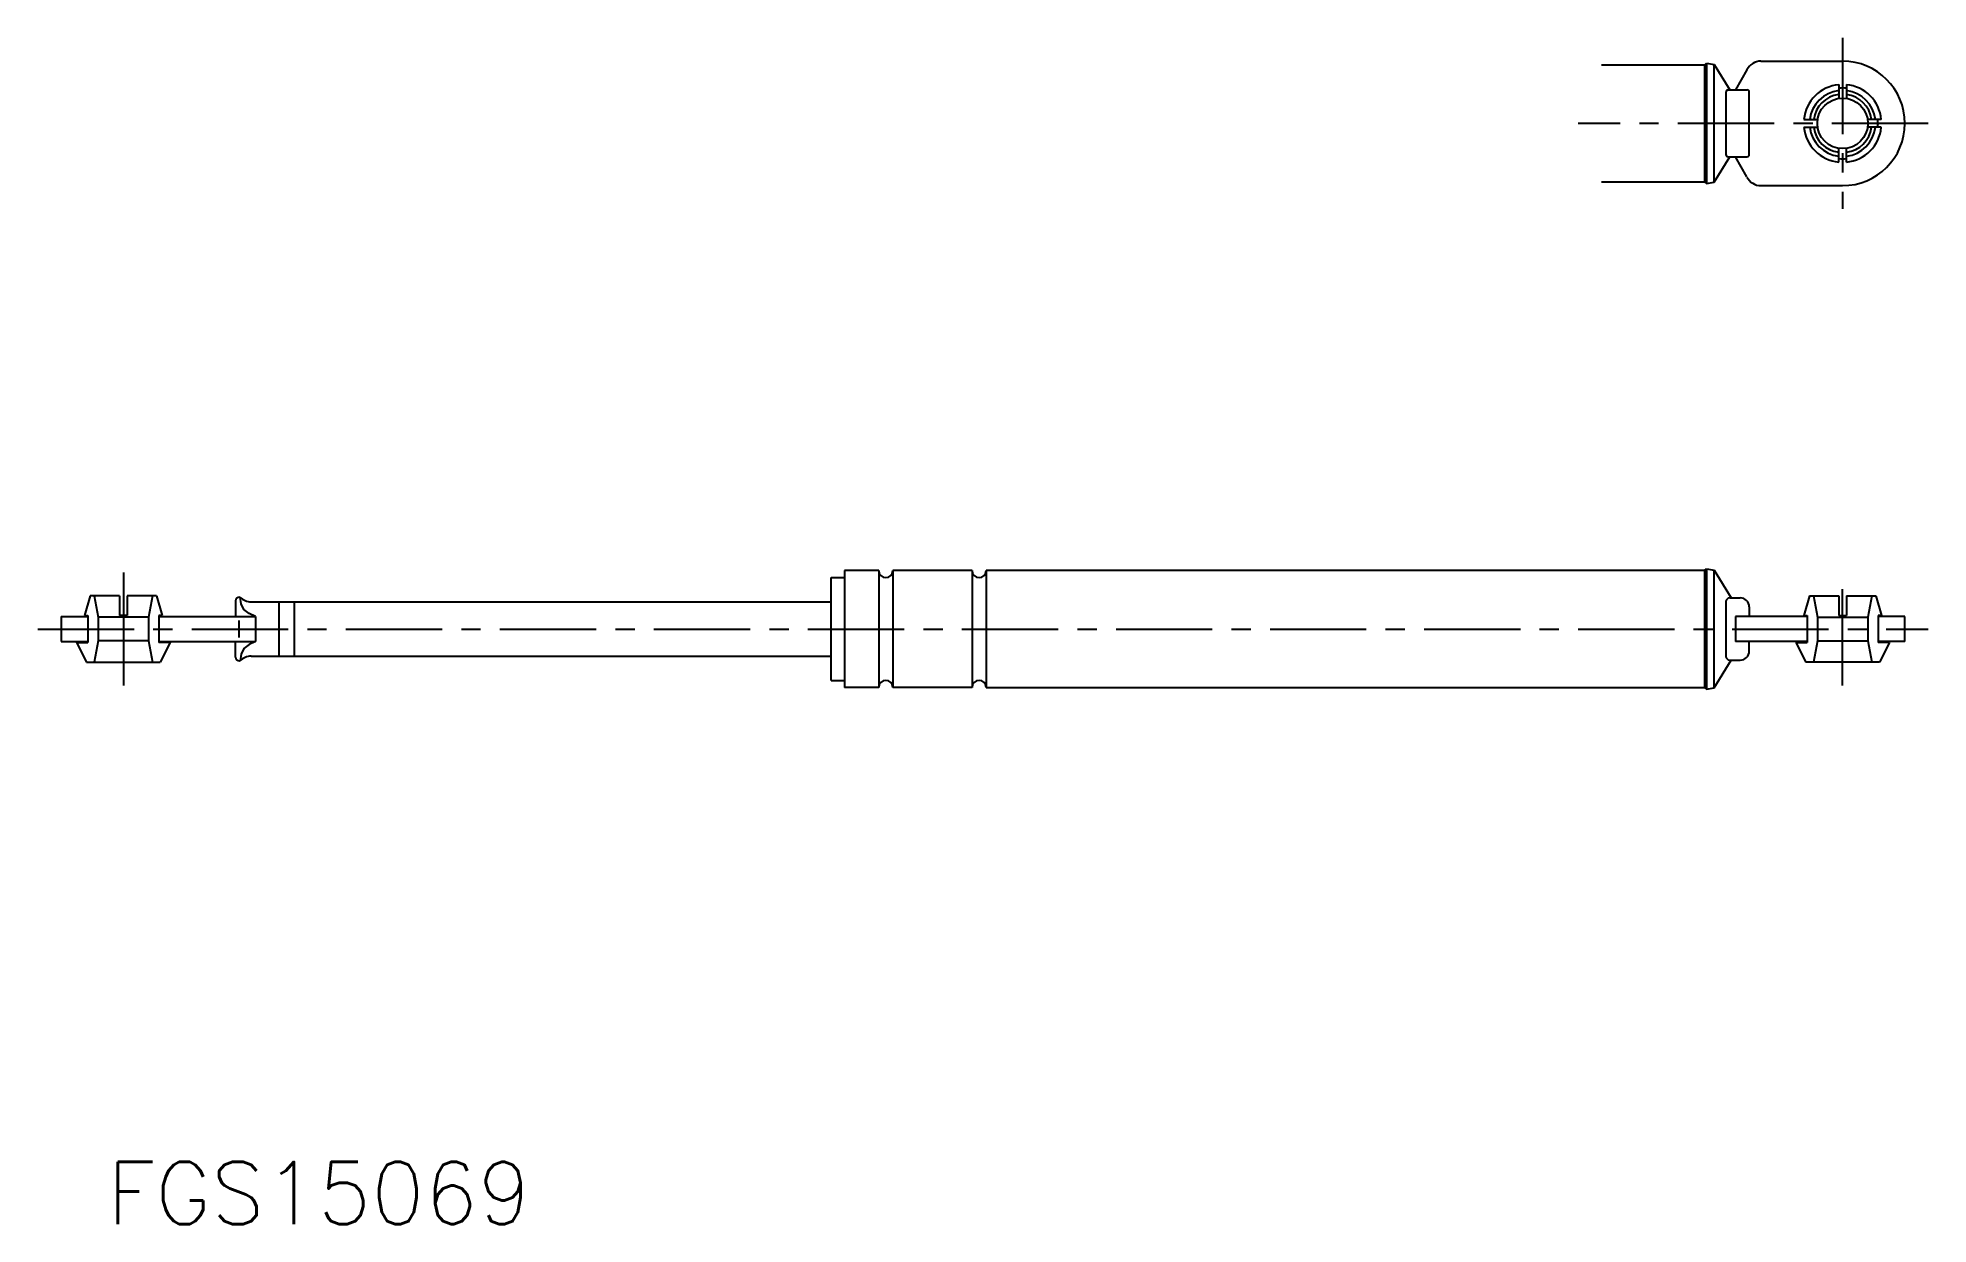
# Model space of a CAD drawing. Extents: x 244 to 487, y 983 to 1135.
import ezdxf

# ---------------------------------------------------------------- set-up
doc = ezdxf.new("R2010")
doc.units = 0
doc.header["$LTSCALE"] = 9.9
doc.linetypes.add('CENTER', pattern=[2, 1.25, -0.25, 0.25, -0.25])
doc.layers.get('0').update_dxf_attribs({"linetype": 'CONTINUOUS'})
doc.layers.add('001', color=7, linetype='CONTINUOUS')
doc.styles.get("Standard").update_dxf_attribs({"font": 'TXT', "bigfont": 'BIGFONT'})

msp = doc.modelspace()

# ---------------------------------------------------------------- linework, layer by layer
at = {"layer": '001', "color": 1, "linetype": 'CENTER'}
for p, q in [((476, 1135.42), (476, 1113.42)), ((487, 1124.42), (442, 1124.42)), ((476, 1052.17), (476, 1066.67)), ((244, 1059.42), (487, 1059.42))]:
    msp.add_line(p, q, dxfattribs=at)
at = {"layer": '001', "color": 7, "linetype": 'CONTINUOUS'}
for p, q in [((465.49, 1132.42), (476, 1132.42)), ((458.25, 1131.92), (445, 1131.92)), ((458.25, 1131.92), (458.5, 1132.17)), ((458.25, 1131.92), (458.25, 1116.92)), ((458.5, 1132.17), (458.5, 1116.67)), ((458.5, 1132.17), (459.5, 1131.99)), ((459.5, 1116.85), (459.5, 1131.99)), ((459.5, 1131.99), (461.49, 1128.72)), ((463.7, 1131.32), (462.25, 1128.72)), ((461, 1128.42), (461, 1120.42)), ((461.3, 1128.72), (463.7, 1128.72)), ((464, 1120.42), (464, 1128.42)), ((475.5, 1129.4), (475.5, 1127.63)), ((476.5, 1129.4), (476.5, 1127.63)), ((471.03, 1124.92), (472.79, 1124.92)), ((471.03, 1123.92), (472.79, 1123.92)), ((480.97, 1124.92), (479.21, 1124.92)), ((480.97, 1123.92), (479.21, 1123.92)), ((475.5, 1119.45), (475.5, 1121.21)), ((476.5, 1119.45), (476.5, 1121.21)), ((459.5, 1116.85), (461.49, 1120.12)), ((461.3, 1120.12), (463.7, 1120.12)), ((463.7, 1117.53), (462.25, 1120.12)), ((445, 1116.92), (458.25, 1116.92)), ((458.25, 1116.92), (458.5, 1116.67)), ((458.5, 1116.67), (459.5, 1116.85)), ((465.49, 1116.42), (476, 1116.42)), ((347.7, 1066.92), (347.7, 1051.92)), ((352.1, 1066.92), (347.7, 1066.92)), ((352.1, 1066.92), (352.1, 1051.92)), ((364.1, 1066.92), (353.9, 1066.92)), ((353.9, 1066.92), (353.9, 1051.92)), ((364.1, 1066.92), (364.1, 1051.92)), ((458.25, 1066.92), (365.9, 1066.92)), ((365.9, 1066.92), (365.9, 1051.92)), ((458.25, 1066.92), (458.5, 1067.17)), ((458.25, 1066.92), (458.25, 1051.92)), ((458.5, 1067.17), (458.5, 1051.67)), ((458.5, 1067.17), (459.5, 1066.99)), ((459.5, 1051.85), (459.5, 1066.99)), ((459.5, 1066.99), (461.67, 1063.42)), ((255, 1066.67), (255, 1052.17)), ((346, 1052.82), (346, 1066.02)), ((346, 1066.02), (347.7, 1066.02)), ((250.75, 1063.67), (250, 1061.17)), ((254.5, 1063.67), (250.75, 1063.67)), ((251.25, 1063.67), (251.75, 1060.92)), ((254.5, 1063.67), (254.5, 1061.17)), ((255.5, 1063.67), (255.5, 1061.17)), ((259.25, 1063.67), (255.5, 1063.67)), ((258.75, 1063.67), (258.25, 1060.92)), ((259.25, 1063.67), (260, 1061.17)), ((269.43, 1063.02), (269.43, 1061.02)), ((269.93, 1063.52), (270, 1063.52)), ((271.43, 1062.92), (346, 1062.92)), ((275, 1062.92), (275, 1055.92)), ((277, 1055.92), (277, 1062.92)), ((461, 1062.92), (461, 1055.92)), ((461.5, 1063.42), (462.85, 1063.42)), ((464, 1062.27), (464, 1061.02)), ((471.75, 1063.67), (471, 1061.17)), ((471.75, 1063.67), (475.5, 1063.67)), ((472.25, 1063.67), (472.75, 1060.92)), ((475.5, 1063.67), (475.5, 1061.17)), ((476.5, 1063.67), (476.5, 1061.17)), ((476.5, 1063.67), (480.25, 1063.67)), ((479.75, 1063.67), (479.25, 1060.92)), ((480.25, 1063.67), (481, 1061.17)), ((247, 1061.02), (250.45, 1061.02)), ((247, 1061.02), (247, 1057.82)), ((250, 1061.17), (250.45, 1061.17)), ((250.45, 1061.17), (250.45, 1057.67)), ((258.25, 1060.92), (251.75, 1060.92)), ((251.75, 1060.92), (251.75, 1057.92)), ((255.5, 1061.17), (254.5, 1061.17)), ((258.25, 1060.92), (258.25, 1057.92)), ((260, 1061.17), (259.55, 1061.17)), ((259.55, 1061.17), (259.55, 1057.67)), ((259.55, 1061.02), (272, 1061.02)), ((269.85, 1060.52), (269.85, 1058.32)), ((272, 1061.02), (272, 1057.82)), ((471.45, 1061.02), (462.25, 1061.02)), ((462.25, 1061.02), (462.25, 1057.82)), ((471, 1061.17), (471.45, 1061.17)), ((471.45, 1061.17), (471.45, 1057.67)), ((472.75, 1060.92), (479.25, 1060.92)), ((472.75, 1060.92), (472.75, 1057.92)), ((475.5, 1061.17), (476.5, 1061.17)), ((479.25, 1060.92), (479.25, 1057.92)), ((481, 1061.17), (480.55, 1061.17)), ((480.55, 1061.17), (480.55, 1057.67)), ((484, 1061.02), (480.55, 1061.02)), ((484, 1057.82), (484, 1061.02)), ((247, 1057.82), (250.45, 1057.82)), ((248.97, 1057.67), (250.25, 1055.17)), ((248.97, 1057.67), (250.45, 1057.67)), ((251.75, 1057.92), (251.25, 1055.17)), ((258.25, 1057.92), (251.75, 1057.92)), ((258.25, 1057.92), (258.75, 1055.17)), ((259.55, 1057.82), (272, 1057.82)), ((261.03, 1057.67), (259.55, 1057.67)), ((261.03, 1057.67), (259.75, 1055.17)), ((269.43, 1055.82), (269.43, 1057.82)), ((471.45, 1057.82), (462.25, 1057.82)), ((464, 1056.57), (464, 1057.82)), ((469.97, 1057.67), (471.25, 1055.17)), ((469.97, 1057.67), (471.45, 1057.67)), ((472.75, 1057.92), (472.25, 1055.17)), ((472.75, 1057.92), (479.25, 1057.92)), ((479.25, 1057.92), (479.75, 1055.17)), ((484, 1057.82), (480.55, 1057.82)), ((482.03, 1057.67), (480.55, 1057.67)), ((482.03, 1057.67), (480.75, 1055.17)), ((250.25, 1055.17), (259.75, 1055.17)), ((269.93, 1055.32), (270, 1055.32)), ((271.43, 1055.92), (346, 1055.92)), ((459.5, 1051.85), (461.67, 1055.42)), ((461.5, 1055.42), (462.85, 1055.42)), ((480.75, 1055.17), (471.25, 1055.17)), ((346, 1052.82), (347.7, 1052.82)), ((352.1, 1051.92), (347.7, 1051.92)), ((364.1, 1051.92), (353.9, 1051.92)), ((365.9, 1051.92), (458.25, 1051.92)), ((458.25, 1051.92), (458.5, 1051.67)), ((458.5, 1051.67), (459.5, 1051.85))]:
    msp.add_line(p, q, dxfattribs=at)
for points in [[(272, 1061.02), (271.15, 1061.4), (270.49, 1061.93), (270.16, 1062.66), (270, 1063.52)], [(272, 1057.82), (271.15, 1057.44), (270.49, 1056.91), (270.16, 1056.18), (270, 1055.32)]]:
    msp.add_lwpolyline(points, dxfattribs=at)
msp.add_circle((476, 1124.42), 3.25, dxfattribs=at)
for centre, radius, start, end in [((465.49, 1130.42), 2, 90, 153.4349), ((476, 1124.42), 8, 270, 90), ((461.3, 1128.42), 0.3, 90, 180), ((463.7, 1128.42), 0.3, 0, 90), ((476, 1124.42), 5, 95.7392, 174.2608), ((476, 1124.42), 4.25, 96.7563, 173.2437), ((476, 1124.42), 3.75, 97.6623, 172.3377), ((476, 1124.42), 4.55, 83.691, 96.309), ((476, 1124.42), 5, 5.7392, 84.2608), ((476, 1124.42), 4.25, 6.7563, 83.2437), ((476, 1124.42), 3.75, 7.6623, 82.3377), ((476, 1124.42), 5, 185.7392, 264.2608), ((476, 1124.42), 4.25, 186.7563, 263.2437), ((476, 1124.42), 3.75, 187.6623, 262.3377), ((476, 1124.42), 4.25, 276.7563, 353.2437), ((476, 1124.42), 5, 275.7392, 354.2608), ((476, 1124.42), 3.75, 277.6623, 352.3377), ((476, 1124.42), 4.55, 353.691, 6.309), ((461.3, 1120.42), 0.3, 180, 270), ((463.7, 1120.42), 0.3, 270, 0), ((476, 1124.42), 4.55, 263.691, 276.309), ((465.49, 1118.42), 2, 206.5651, 270), ((353, 1066.92), 0.9, 180, 0), ((365, 1066.92), 0.9, 180, 0), ((269.93, 1063.02), 0.5, 90, 180), ((271.43, 1064.92), 2, 224.427, 270), ((461.5, 1062.92), 0.5, 90, 180), ((462.85, 1062.27), 1.15, 0, 90), ((269.93, 1055.82), 0.5, 180, 270), ((271.43, 1053.92), 2, 90, 135.573), ((461.5, 1055.92), 0.5, 180, 270), ((462.85, 1056.57), 1.15, 270, 0), ((353, 1051.92), 0.9, 0, 180), ((365, 1051.92), 0.9, 0, 180)]:
    msp.add_arc(centre, radius, start, end, dxfattribs=at)

# ---------------------------------------------------------------- texts
at = {"color": 7, "linetype": 'CONTINUOUS'}
msp.add_text('FGS15069', height=8, dxfattribs=at).set_placement((252.92, 982.91))

doc.saveas('drawing.dxf')
